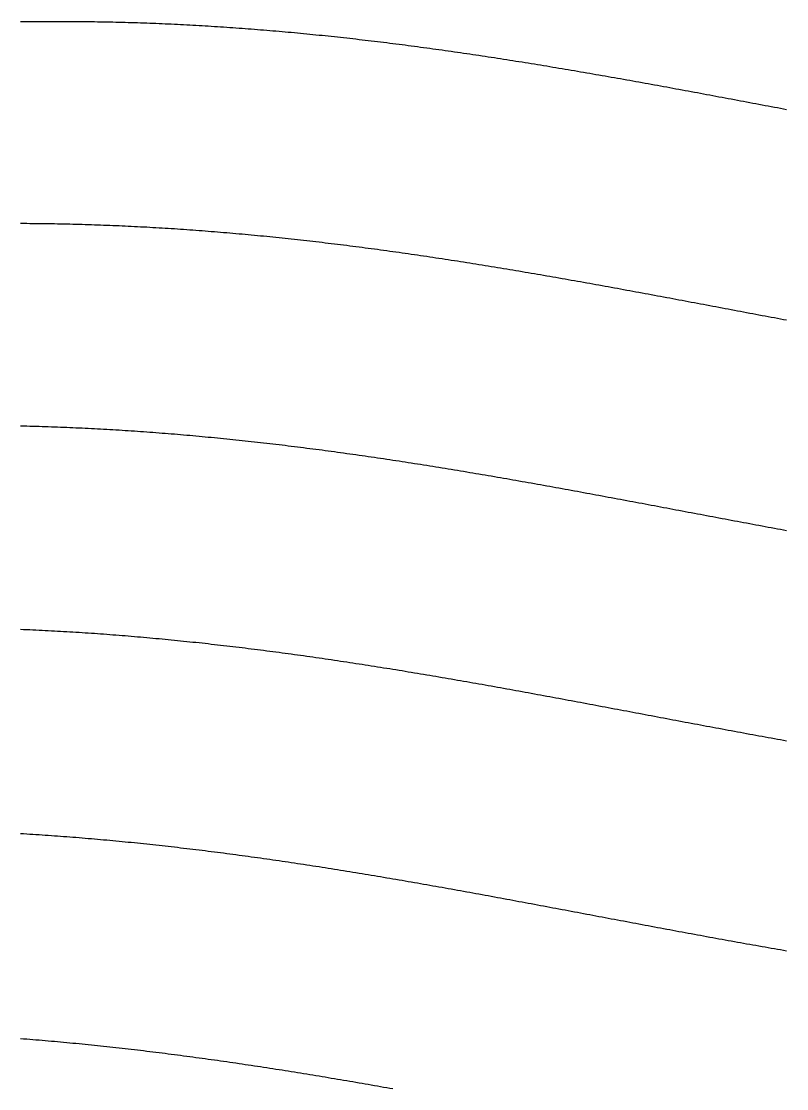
# Model space of a CAD drawing. Header units: millimetres. Extents: x 8 to 88, y 8 to 87.
# Drawn here: x 61.47 to 88, y 8 to 45 of the extents above; entities that cross this region are included whole.
import ezdxf

# ---------------------------------------------------------------- set-up
doc = ezdxf.new("R2010")
doc.units = ezdxf.units.MM
doc.layers.add('STUDY_GUIDES', color=7, linetype='Continuous')

msp = doc.modelspace()

# ---------------------------------------------------------------- linework, layer by layer
at = {"layer": 'STUDY_GUIDES'}
for points in [[(61.44, 44.9903), (61.5467, 44.9918), (61.6533, 44.9932), (61.76, 44.9945), (61.8667, 44.9957), (61.9733, 44.9967), (62.08, 44.9976), (62.1867, 44.9983), (62.2933, 44.9989), (62.4, 44.9994), (62.5067, 44.9997), (62.6133, 44.9999), (62.72, 45), (62.8267, 44.9999), (62.9333, 44.9997), (63.04, 44.9994), (63.1467, 44.9989), (63.2533, 44.9983), (63.36, 44.9976), (63.4667, 44.9967), (63.5733, 44.9957), (63.68, 44.9946), (63.7867, 44.9933), (63.8933, 44.9919), (64, 44.9903), (64.1067, 44.9887), (64.2133, 44.9868), (64.32, 44.9849), (64.4267, 44.9828), (64.5333, 44.9806), (64.64, 44.9782), (64.7467, 44.9758), (64.8533, 44.9731), (64.96, 44.9704), (65.0667, 44.9675), (65.1733, 44.9645), (65.28, 44.9613), (65.3867, 44.9581), (65.4933, 44.9546), (65.6, 44.9511), (65.7067, 44.9474), (65.8133, 44.9436), (65.92, 44.9397), (66.0267, 44.9356), (66.1333, 44.9314), (66.24, 44.927), (66.3467, 44.9225), (66.4533, 44.9179), (66.56, 44.9132), (66.6667, 44.9083), (66.7733, 44.9033), (66.88, 44.8982), (66.9867, 44.893), (67.0933, 44.8876), (67.2, 44.8821), (67.3067, 44.8764), (67.4133, 44.8706), (67.52, 44.8647), (67.6267, 44.8587), (67.7333, 44.8525), (67.84, 44.8462), (67.9467, 44.8398), (68.0533, 44.8333), (68.16, 44.8266), (68.2667, 44.8198), (68.3733, 44.8129), (68.48, 44.8058), (68.5867, 44.7986), (68.6933, 44.7913), (68.8, 44.7839), (68.9067, 44.7764), (69.0133, 44.7687), (69.12, 44.7609), (69.2267, 44.7529), (69.3333, 44.7449), (69.44, 44.7367), (69.5467, 44.7284), (69.6533, 44.72), (69.76, 44.7115), (69.8667, 44.7028), (69.9733, 44.694), (70.08, 44.6851), (70.1867, 44.6761), (70.2933, 44.6669), (70.4, 44.6576), (70.5067, 44.6483), (70.6133, 44.6388), (70.72, 44.6291), (70.8267, 44.6194), (70.9333, 44.6095), (71.04, 44.5996), (71.1467, 44.5895), (71.2533, 44.5792), (71.36, 44.5689), (71.4667, 44.5585), (71.5733, 44.5479), (71.68, 44.5373), (71.7867, 44.5265), (71.8933, 44.5156), (72, 44.5046), (72.1067, 44.4934), (72.2133, 44.4822), (72.32, 44.4708), (72.4267, 44.4594), (72.5333, 44.4478), (72.64, 44.4361), (72.7467, 44.4244), (72.8533, 44.4125), (72.96, 44.4004), (73.0667, 44.3883), (73.1733, 44.3761), (73.28, 44.3638), (73.3867, 44.3514), (73.4933, 44.3388), (73.6, 44.3262), (73.7067, 44.3134), (73.8133, 44.3006), (73.92, 44.2876), (74.0267, 44.2746), (74.1333, 44.2614), (74.24, 44.2481), (74.3467, 44.2348), (74.4533, 44.2213), (74.56, 44.2077), (74.6667, 44.1941), (74.7733, 44.1803), (74.88, 44.1665), (74.9867, 44.1525), (75.0933, 44.1384), (75.2, 44.1243), (75.3067, 44.1101), (75.4133, 44.0957), (75.52, 44.0813), (75.6267, 44.0667), (75.7333, 44.0521), (75.84, 44.0374), (75.9467, 44.0226), (76.0533, 44.0077), (76.16, 43.9927), (76.2667, 43.9777), (76.3733, 43.9625), (76.48, 43.9472), (76.5867, 43.9319), (76.6933, 43.9165), (76.8, 43.901), (76.9067, 43.8854), (77.0133, 43.8697), (77.12, 43.8539), (77.2267, 43.8381), (77.3333, 43.8221), (77.44, 43.8061), (77.5467, 43.79), (77.6533, 43.7739), (77.76, 43.7576), (77.8667, 43.7413), (77.9733, 43.7249), (78.08, 43.7084), (78.1867, 43.6918), (78.2933, 43.6752), (78.4, 43.6584), (78.5067, 43.6417), (78.6133, 43.6248), (78.72, 43.6079), (78.8267, 43.5908), (78.9333, 43.5738), (79.04, 43.5566), (79.1467, 43.5394), (79.2533, 43.5221), (79.36, 43.5047), (79.4667, 43.4873), (79.5733, 43.4698), (79.68, 43.4522), (79.7867, 43.4346), (79.8933, 43.4169), (80, 43.3992), (80.1067, 43.3814), (80.2133, 43.3635), (80.32, 43.3455), (80.4267, 43.3275), (80.5333, 43.3095), (80.64, 43.2914), (80.7467, 43.2732), (80.8533, 43.255), (80.96, 43.2367), (81.0667, 43.2183), (81.1733, 43.1999), (81.28, 43.1815), (81.3867, 43.163), (81.4933, 43.1444), (81.6, 43.1258), (81.7067, 43.1071), (81.8133, 43.0884), (81.92, 43.0696), (82.0267, 43.0508), (82.1333, 43.032), (82.24, 43.0131), (82.3467, 42.9941), (82.4533, 42.9751), (82.56, 42.9561), (82.6667, 42.937), (82.7733, 42.9179), (82.88, 42.8987), (82.9867, 42.8795), (83.0933, 42.8603), (83.2, 42.841), (83.3067, 42.8217), (83.4133, 42.8023), (83.52, 42.7829), (83.6267, 42.7635), (83.7333, 42.7441), (83.84, 42.7246), (83.9467, 42.705), (84.0533, 42.6855), (84.16, 42.6659), (84.2667, 42.6463), (84.3733, 42.6266), (84.48, 42.6069), (84.5867, 42.5872), (84.6933, 42.5675), (84.8, 42.5478), (84.9067, 42.528), (85.0133, 42.5082), (85.12, 42.4883), (85.2267, 42.4685), (85.3333, 42.4486), (85.44, 42.4287), (85.5467, 42.4088), (85.6533, 42.3889), (85.76, 42.369), (85.8667, 42.349), (85.9733, 42.329), (86.08, 42.309), (86.1867, 42.289), (86.2933, 42.269), (86.4, 42.249), (86.5067, 42.2289), (86.6133, 42.2089), (86.72, 42.1888), (86.8267, 42.1687), (86.9333, 42.1487), (87.04, 42.1286), (87.1467, 42.1085), (87.2533, 42.0884), (87.36, 42.0683), (87.4667, 42.0482), (87.5733, 42.0281), (87.68, 42.008), (87.7867, 41.9879), (87.8933, 41.9678), (88, 41.9477)], [(61.44, 37.9994), (61.5467, 37.999), (61.6533, 37.9984), (61.76, 37.9977), (61.8667, 37.9968), (61.9733, 37.9958), (62.08, 37.9947), (62.1867, 37.9934), (62.2933, 37.992), (62.4, 37.9905), (62.5067, 37.9888), (62.6133, 37.987), (62.72, 37.9851), (62.8267, 37.983), (62.9333, 37.9808), (63.04, 37.9784), (63.1467, 37.976), (63.2533, 37.9734), (63.36, 37.9706), (63.4667, 37.9677), (63.5733, 37.9647), (63.68, 37.9616), (63.7867, 37.9583), (63.8933, 37.9549), (64, 37.9514), (64.1067, 37.9477), (64.2133, 37.9439), (64.32, 37.94), (64.4267, 37.9359), (64.5333, 37.9317), (64.64, 37.9274), (64.7467, 37.9229), (64.8533, 37.9183), (64.96, 37.9136), (65.0667, 37.9087), (65.1733, 37.9037), (65.28, 37.8986), (65.3867, 37.8934), (65.4933, 37.888), (65.6, 37.8825), (65.7067, 37.8769), (65.8133, 37.8711), (65.92, 37.8652), (66.0267, 37.8592), (66.1333, 37.853), (66.24, 37.8467), (66.3467, 37.8403), (66.4533, 37.8338), (66.56, 37.8271), (66.6667, 37.8203), (66.7733, 37.8134), (66.88, 37.8064), (66.9867, 37.7992), (67.0933, 37.7919), (67.2, 37.7845), (67.3067, 37.777), (67.4133, 37.7693), (67.52, 37.7615), (67.6267, 37.7536), (67.7333, 37.7455), (67.84, 37.7374), (67.9467, 37.7291), (68.0533, 37.7207), (68.16, 37.7121), (68.2667, 37.7035), (68.3733, 37.6947), (68.48, 37.6858), (68.5867, 37.6768), (68.6933, 37.6676), (68.8, 37.6584), (68.9067, 37.649), (69.0133, 37.6395), (69.12, 37.6299), (69.2267, 37.6202), (69.3333, 37.6103), (69.44, 37.6003), (69.5467, 37.5903), (69.6533, 37.5801), (69.76, 37.5697), (69.8667, 37.5593), (69.9733, 37.5488), (70.08, 37.5381), (70.1867, 37.5273), (70.2933, 37.5164), (70.4, 37.5054), (70.5067, 37.4943), (70.6133, 37.4831), (70.72, 37.4718), (70.8267, 37.4603), (70.9333, 37.4487), (71.04, 37.4371), (71.1467, 37.4253), (71.2533, 37.4134), (71.36, 37.4014), (71.4667, 37.3893), (71.5733, 37.3771), (71.68, 37.3648), (71.7867, 37.3523), (71.8933, 37.3398), (72, 37.3272), (72.1067, 37.3144), (72.2133, 37.3016), (72.32, 37.2886), (72.4267, 37.2756), (72.5333, 37.2624), (72.64, 37.2492), (72.7467, 37.2358), (72.8533, 37.2224), (72.96, 37.2088), (73.0667, 37.1952), (73.1733, 37.1814), (73.28, 37.1676), (73.3867, 37.1536), (73.4933, 37.1396), (73.6, 37.1254), (73.7067, 37.1112), (73.8133, 37.0968), (73.92, 37.0824), (74.0267, 37.0679), (74.1333, 37.0533), (74.24, 37.0386), (74.3467, 37.0238), (74.4533, 37.0089), (74.56, 36.9939), (74.6667, 36.9789), (74.7733, 36.9637), (74.88, 36.9485), (74.9867, 36.9331), (75.0933, 36.9177), (75.2, 36.9022), (75.3067, 36.8866), (75.4133, 36.8709), (75.52, 36.8552), (75.6267, 36.8393), (75.7333, 36.8234), (75.84, 36.8074), (75.9467, 36.7913), (76.0533, 36.7751), (76.16, 36.7589), (76.2667, 36.7426), (76.3733, 36.7262), (76.48, 36.7097), (76.5867, 36.6931), (76.6933, 36.6765), (76.8, 36.6598), (76.9067, 36.643), (77.0133, 36.6261), (77.12, 36.6092), (77.2267, 36.5922), (77.3333, 36.5751), (77.44, 36.558), (77.5467, 36.5408), (77.6533, 36.5235), (77.76, 36.5061), (77.8667, 36.4887), (77.9733, 36.4712), (78.08, 36.4536), (78.1867, 36.436), (78.2933, 36.4183), (78.4, 36.4006), (78.5067, 36.3828), (78.6133, 36.3649), (78.72, 36.347), (78.8267, 36.329), (78.9333, 36.3109), (79.04, 36.2928), (79.1467, 36.2746), (79.2533, 36.2564), (79.36, 36.2381), (79.4667, 36.2198), (79.5733, 36.2014), (79.68, 36.1829), (79.7867, 36.1644), (79.8933, 36.1459), (80, 36.1273), (80.1067, 36.1086), (80.2133, 36.0899), (80.32, 36.0711), (80.4267, 36.0523), (80.5333, 36.0335), (80.64, 36.0146), (80.7467, 35.9956), (80.8533, 35.9766), (80.96, 35.9576), (81.0667, 35.9385), (81.1733, 35.9194), (81.28, 35.9003), (81.3867, 35.8811), (81.4933, 35.8618), (81.6, 35.8425), (81.7067, 35.8232), (81.8133, 35.8039), (81.92, 35.7845), (82.0267, 35.7651), (82.1333, 35.7456), (82.24, 35.7261), (82.3467, 35.7066), (82.4533, 35.687), (82.56, 35.6674), (82.6667, 35.6478), (82.7733, 35.6282), (82.88, 35.6085), (82.9867, 35.5888), (83.0933, 35.5691), (83.2, 35.5493), (83.3067, 35.5295), (83.4133, 35.5097), (83.52, 35.4899), (83.6267, 35.4701), (83.7333, 35.4502), (83.84, 35.4303), (83.9467, 35.4104), (84.0533, 35.3905), (84.16, 35.3705), (84.2667, 35.3506), (84.3733, 35.3306), (84.48, 35.3106), (84.5867, 35.2906), (84.6933, 35.2706), (84.8, 35.2506), (84.9067, 35.2305), (85.0133, 35.2105), (85.12, 35.1904), (85.2267, 35.1703), (85.3333, 35.1503), (85.44, 35.1302), (85.5467, 35.1101), (85.6533, 35.09), (85.76, 35.0699), (85.8667, 35.0498), (85.9733, 35.0297), (86.08, 35.0096), (86.1867, 34.9895), (86.2933, 34.9694), (86.4, 34.9493), (86.5067, 34.9292), (86.6133, 34.9091), (86.72, 34.889), (86.8267, 34.8689), (86.9333, 34.8488), (87.04, 34.8287), (87.1467, 34.8086), (87.2533, 34.7886), (87.36, 34.7685), (87.4667, 34.7485), (87.5733, 34.7285), (87.68, 34.7084), (87.7867, 34.6884), (87.8933, 34.6684), (88, 34.6485)], [(61.44, 30.9786), (61.5467, 30.9762), (61.6533, 30.9736), (61.76, 30.9708), (61.8667, 30.968), (61.9733, 30.965), (62.08, 30.9619), (62.1867, 30.9586), (62.2933, 30.9552), (62.4, 30.9517), (62.5067, 30.948), (62.6133, 30.9442), (62.72, 30.9403), (62.8267, 30.9362), (62.9333, 30.932), (63.04, 30.9277), (63.1467, 30.9233), (63.2533, 30.9187), (63.36, 30.914), (63.4667, 30.9091), (63.5733, 30.9041), (63.68, 30.899), (63.7867, 30.8938), (63.8933, 30.8884), (64, 30.8829), (64.1067, 30.8773), (64.2133, 30.8716), (64.32, 30.8657), (64.4267, 30.8597), (64.5333, 30.8535), (64.64, 30.8472), (64.7467, 30.8408), (64.8533, 30.8343), (64.96, 30.8277), (65.0667, 30.8209), (65.1733, 30.814), (65.28, 30.8069), (65.3867, 30.7998), (65.4933, 30.7925), (65.6, 30.7851), (65.7067, 30.7776), (65.8133, 30.7699), (65.92, 30.7621), (66.0267, 30.7542), (66.1333, 30.7462), (66.24, 30.738), (66.3467, 30.7297), (66.4533, 30.7213), (66.56, 30.7128), (66.6667, 30.7042), (66.7733, 30.6954), (66.88, 30.6865), (66.9867, 30.6775), (67.0933, 30.6684), (67.2, 30.6591), (67.3067, 30.6498), (67.4133, 30.6403), (67.52, 30.6307), (67.6267, 30.6209), (67.7333, 30.6111), (67.84, 30.6011), (67.9467, 30.5911), (68.0533, 30.5809), (68.16, 30.5706), (68.2667, 30.5601), (68.3733, 30.5496), (68.48, 30.5389), (68.5867, 30.5282), (68.6933, 30.5173), (68.8, 30.5063), (68.9067, 30.4952), (69.0133, 30.484), (69.12, 30.4727), (69.2267, 30.4612), (69.3333, 30.4497), (69.44, 30.438), (69.5467, 30.4262), (69.6533, 30.4143), (69.76, 30.4024), (69.8667, 30.3903), (69.9733, 30.3781), (70.08, 30.3657), (70.1867, 30.3533), (70.2933, 30.3408), (70.4, 30.3282), (70.5067, 30.3154), (70.6133, 30.3026), (70.72, 30.2897), (70.8267, 30.2766), (70.9333, 30.2635), (71.04, 30.2502), (71.1467, 30.2369), (71.2533, 30.2234), (71.36, 30.2099), (71.4667, 30.1962), (71.5733, 30.1825), (71.68, 30.1687), (71.7867, 30.1547), (71.8933, 30.1407), (72, 30.1265), (72.1067, 30.1123), (72.2133, 30.098), (72.32, 30.0836), (72.4267, 30.0691), (72.5333, 30.0545), (72.64, 30.0398), (72.7467, 30.025), (72.8533, 30.0101), (72.96, 29.9951), (73.0667, 29.9801), (73.1733, 29.9649), (73.28, 29.9497), (73.3867, 29.9343), (73.4933, 29.9189), (73.6, 29.9034), (73.7067, 29.8878), (73.8133, 29.8722), (73.92, 29.8564), (74.0267, 29.8406), (74.1333, 29.8247), (74.24, 29.8087), (74.3467, 29.7926), (74.4533, 29.7764), (74.56, 29.7602), (74.6667, 29.7439), (74.7733, 29.7275), (74.88, 29.711), (74.9867, 29.6944), (75.0933, 29.6778), (75.2, 29.6611), (75.3067, 29.6443), (75.4133, 29.6275), (75.52, 29.6105), (75.6267, 29.5935), (75.7333, 29.5765), (75.84, 29.5593), (75.9467, 29.5421), (76.0533, 29.5248), (76.16, 29.5075), (76.2667, 29.4901), (76.3733, 29.4726), (76.48, 29.455), (76.5867, 29.4374), (76.6933, 29.4197), (76.8, 29.402), (76.9067, 29.3842), (77.0133, 29.3663), (77.12, 29.3484), (77.2267, 29.3304), (77.3333, 29.3123), (77.44, 29.2942), (77.5467, 29.2761), (77.6533, 29.2578), (77.76, 29.2396), (77.8667, 29.2212), (77.9733, 29.2028), (78.08, 29.1844), (78.1867, 29.1659), (78.2933, 29.1473), (78.4, 29.1287), (78.5067, 29.1101), (78.6133, 29.0914), (78.72, 29.0726), (78.8267, 29.0538), (78.9333, 29.035), (79.04, 29.0161), (79.1467, 28.9971), (79.2533, 28.9782), (79.36, 28.9591), (79.4667, 28.9401), (79.5733, 28.9209), (79.68, 28.9018), (79.7867, 28.8826), (79.8933, 28.8633), (80, 28.8441), (80.1067, 28.8248), (80.2133, 28.8054), (80.32, 28.786), (80.4267, 28.7666), (80.5333, 28.7471), (80.64, 28.7277), (80.7467, 28.7081), (80.8533, 28.6886), (80.96, 28.669), (81.0667, 28.6494), (81.1733, 28.6297), (81.28, 28.6101), (81.3867, 28.5904), (81.4933, 28.5706), (81.6, 28.5509), (81.7067, 28.5311), (81.8133, 28.5113), (81.92, 28.4915), (82.0267, 28.4716), (82.1333, 28.4518), (82.24, 28.4319), (82.3467, 28.412), (82.4533, 28.3921), (82.56, 28.3721), (82.6667, 28.3522), (82.7733, 28.3322), (82.88, 28.3122), (82.9867, 28.2922), (83.0933, 28.2722), (83.2, 28.2521), (83.3067, 28.2321), (83.4133, 28.2121), (83.52, 28.192), (83.6267, 28.1719), (83.7333, 28.1518), (83.84, 28.1318), (83.9467, 28.1117), (84.0533, 28.0916), (84.16, 28.0715), (84.2667, 28.0514), (84.3733, 28.0313), (84.48, 28.0112), (84.5867, 27.9911), (84.6933, 27.971), (84.8, 27.9508), (84.9067, 27.9307), (85.0133, 27.9106), (85.12, 27.8906), (85.2267, 27.8705), (85.3333, 27.8504), (85.44, 27.8303), (85.5467, 27.8102), (85.6533, 27.7902), (85.76, 27.7701), (85.8667, 27.7501), (85.9733, 27.73), (86.08, 27.71), (86.1867, 27.69), (86.2933, 27.67), (86.4, 27.6501), (86.5067, 27.6301), (86.6133, 27.6101), (86.72, 27.5902), (86.8267, 27.5703), (86.9333, 27.5504), (87.04, 27.5306), (87.1467, 27.5107), (87.2533, 27.4909), (87.36, 27.4711), (87.4667, 27.4513), (87.5733, 27.4315), (87.68, 27.4118), (87.7867, 27.3921), (87.8933, 27.3724), (88, 27.3528)], [(61.44, 23.9281), (61.5467, 23.9236), (61.6533, 23.9191), (61.76, 23.9143), (61.8667, 23.9095), (61.9733, 23.9045), (62.08, 23.8994), (62.1867, 23.8942), (62.2933, 23.8889), (62.4, 23.8834), (62.5067, 23.8778), (62.6133, 23.872), (62.72, 23.8661), (62.8267, 23.8601), (62.9333, 23.854), (63.04, 23.8477), (63.1467, 23.8414), (63.2533, 23.8348), (63.36, 23.8282), (63.4667, 23.8214), (63.5733, 23.8145), (63.68, 23.8075), (63.7867, 23.8004), (63.8933, 23.7931), (64, 23.7857), (64.1067, 23.7782), (64.2133, 23.7705), (64.32, 23.7627), (64.4267, 23.7548), (64.5333, 23.7468), (64.64, 23.7387), (64.7467, 23.7304), (64.8533, 23.722), (64.96, 23.7135), (65.0667, 23.7049), (65.1733, 23.6961), (65.28, 23.6872), (65.3867, 23.6782), (65.4933, 23.6691), (65.6, 23.6599), (65.7067, 23.6505), (65.8133, 23.641), (65.92, 23.6314), (66.0267, 23.6217), (66.1333, 23.6119), (66.24, 23.6019), (66.3467, 23.5919), (66.4533, 23.5817), (66.56, 23.5714), (66.6667, 23.561), (66.7733, 23.5504), (66.88, 23.5398), (66.9867, 23.529), (67.0933, 23.5182), (67.2, 23.5072), (67.3067, 23.4961), (67.4133, 23.4849), (67.52, 23.4736), (67.6267, 23.4621), (67.7333, 23.4506), (67.84, 23.4389), (67.9467, 23.4272), (68.0533, 23.4153), (68.16, 23.4033), (68.2667, 23.3912), (68.3733, 23.379), (68.48, 23.3667), (68.5867, 23.3543), (68.6933, 23.3418), (68.8, 23.3292), (68.9067, 23.3165), (69.0133, 23.3036), (69.12, 23.2907), (69.2267, 23.2777), (69.3333, 23.2645), (69.44, 23.2513), (69.5467, 23.238), (69.6533, 23.2245), (69.76, 23.211), (69.8667, 23.1973), (69.9733, 23.1836), (70.08, 23.1698), (70.1867, 23.1558), (70.2933, 23.1418), (70.4, 23.1277), (70.5067, 23.1134), (70.6133, 23.0991), (70.72, 23.0847), (70.8267, 23.0702), (70.9333, 23.0556), (71.04, 23.0409), (71.1467, 23.0261), (71.2533, 23.0113), (71.36, 22.9963), (71.4667, 22.9813), (71.5733, 22.9661), (71.68, 22.9509), (71.7867, 22.9356), (71.8933, 22.9202), (72, 22.9047), (72.1067, 22.8891), (72.2133, 22.8734), (72.32, 22.8577), (72.4267, 22.8418), (72.5333, 22.8259), (72.64, 22.8099), (72.7467, 22.7939), (72.8533, 22.7777), (72.96, 22.7615), (73.0667, 22.7452), (73.1733, 22.7288), (73.28, 22.7123), (73.3867, 22.6958), (73.4933, 22.6791), (73.6, 22.6624), (73.7067, 22.6457), (73.8133, 22.6288), (73.92, 22.6119), (74.0267, 22.5949), (74.1333, 22.5778), (74.24, 22.5607), (74.3467, 22.5435), (74.4533, 22.5262), (74.56, 22.5089), (74.6667, 22.4915), (74.7733, 22.474), (74.88, 22.4564), (74.9867, 22.4388), (75.0933, 22.4211), (75.2, 22.4034), (75.3067, 22.3856), (75.4133, 22.3677), (75.52, 22.3498), (75.6267, 22.3318), (75.7333, 22.3138), (75.84, 22.2957), (75.9467, 22.2775), (76.0533, 22.2593), (76.16, 22.241), (76.2667, 22.2227), (76.3733, 22.2043), (76.48, 22.1859), (76.5867, 22.1674), (76.6933, 22.1488), (76.8, 22.1302), (76.9067, 22.1116), (77.0133, 22.0929), (77.12, 22.0741), (77.2267, 22.0553), (77.3333, 22.0365), (77.44, 22.0176), (77.5467, 21.9986), (77.6533, 21.9797), (77.76, 21.9606), (77.8667, 21.9416), (77.9733, 21.9225), (78.08, 21.9033), (78.1867, 21.8841), (78.2933, 21.8649), (78.4, 21.8456), (78.5067, 21.8263), (78.6133, 21.8069), (78.72, 21.7876), (78.8267, 21.7681), (78.9333, 21.7487), (79.04, 21.7292), (79.1467, 21.7097), (79.2533, 21.6901), (79.36, 21.6705), (79.4667, 21.6509), (79.5733, 21.6313), (79.68, 21.6116), (79.7867, 21.5919), (79.8933, 21.5722), (80, 21.5525), (80.1067, 21.5327), (80.2133, 21.5129), (80.32, 21.4931), (80.4267, 21.4732), (80.5333, 21.4534), (80.64, 21.4335), (80.7467, 21.4136), (80.8533, 21.3936), (80.96, 21.3737), (81.0667, 21.3537), (81.1733, 21.3338), (81.28, 21.3138), (81.3867, 21.2938), (81.4933, 21.2738), (81.6, 21.2537), (81.7067, 21.2337), (81.8133, 21.2136), (81.92, 21.1936), (82.0267, 21.1735), (82.1333, 21.1534), (82.24, 21.1334), (82.3467, 21.1133), (82.4533, 21.0932), (82.56, 21.0731), (82.6667, 21.053), (82.7733, 21.0329), (82.88, 21.0128), (82.9867, 20.9927), (83.0933, 20.9725), (83.2, 20.9524), (83.3067, 20.9323), (83.4133, 20.9122), (83.52, 20.8921), (83.6267, 20.8721), (83.7333, 20.852), (83.84, 20.8319), (83.9467, 20.8118), (84.0533, 20.7918), (84.16, 20.7717), (84.2667, 20.7517), (84.3733, 20.7316), (84.48, 20.7116), (84.5867, 20.6916), (84.6933, 20.6716), (84.8, 20.6516), (84.9067, 20.6317), (85.0133, 20.6117), (85.12, 20.5918), (85.2267, 20.5719), (85.3333, 20.552), (85.44, 20.5321), (85.5467, 20.5123), (85.6533, 20.4925), (85.76, 20.4726), (85.8667, 20.4529), (85.9733, 20.4331), (86.08, 20.4134), (86.1867, 20.3937), (86.2933, 20.374), (86.4, 20.3543), (86.5067, 20.3347), (86.6133, 20.3151), (86.72, 20.2956), (86.8267, 20.276), (86.9333, 20.2566), (87.04, 20.2371), (87.1467, 20.2177), (87.2533, 20.1983), (87.36, 20.1789), (87.4667, 20.1596), (87.5733, 20.1403), (87.68, 20.1211), (87.7867, 20.1019), (87.8933, 20.0827), (88, 20.0636)], [(61.44, 16.8482), (61.5467, 16.8419), (61.6533, 16.8354), (61.76, 16.8287), (61.8667, 16.822), (61.9733, 16.8151), (62.08, 16.8081), (62.1867, 16.8009), (62.2933, 16.7937), (62.4, 16.7863), (62.5067, 16.7788), (62.6133, 16.7711), (62.72, 16.7634), (62.8267, 16.7555), (62.9333, 16.7475), (63.04, 16.7393), (63.1467, 16.7311), (63.2533, 16.7227), (63.36, 16.7142), (63.4667, 16.7055), (63.5733, 16.6968), (63.68, 16.6879), (63.7867, 16.6789), (63.8933, 16.6698), (64, 16.6606), (64.1067, 16.6513), (64.2133, 16.6418), (64.32, 16.6322), (64.4267, 16.6225), (64.5333, 16.6127), (64.64, 16.6027), (64.7467, 16.5927), (64.8533, 16.5825), (64.96, 16.5722), (65.0667, 16.5618), (65.1733, 16.5513), (65.28, 16.5406), (65.3867, 16.5299), (65.4933, 16.519), (65.6, 16.5081), (65.7067, 16.497), (65.8133, 16.4858), (65.92, 16.4745), (66.0267, 16.463), (66.1333, 16.4515), (66.24, 16.4399), (66.3467, 16.4281), (66.4533, 16.4162), (66.56, 16.4043), (66.6667, 16.3922), (66.7733, 16.38), (66.88, 16.3677), (66.9867, 16.3553), (67.0933, 16.3428), (67.2, 16.3302), (67.3067, 16.3175), (67.4133, 16.3047), (67.52, 16.2917), (67.6267, 16.2787), (67.7333, 16.2656), (67.84, 16.2523), (67.9467, 16.239), (68.0533, 16.2256), (68.16, 16.212), (68.2667, 16.1984), (68.3733, 16.1847), (68.48, 16.1709), (68.5867, 16.1569), (68.6933, 16.1429), (68.8, 16.1288), (68.9067, 16.1146), (69.0133, 16.1003), (69.12, 16.0859), (69.2267, 16.0714), (69.3333, 16.0568), (69.44, 16.0421), (69.5467, 16.0273), (69.6533, 16.0124), (69.76, 15.9975), (69.8667, 15.9824), (69.9733, 15.9673), (70.08, 15.9521), (70.1867, 15.9368), (70.2933, 15.9214), (70.4, 15.9059), (70.5067, 15.8903), (70.6133, 15.8747), (70.72, 15.8589), (70.8267, 15.8431), (70.9333, 15.8272), (71.04, 15.8112), (71.1467, 15.7951), (71.2533, 15.779), (71.36, 15.7628), (71.4667, 15.7465), (71.5733, 15.7301), (71.68, 15.7136), (71.7867, 15.6971), (71.8933, 15.6804), (72, 15.6638), (72.1067, 15.647), (72.2133, 15.6301), (72.32, 15.6132), (72.4267, 15.5962), (72.5333, 15.5792), (72.64, 15.562), (72.7467, 15.5448), (72.8533, 15.5276), (72.96, 15.5102), (73.0667, 15.4928), (73.1733, 15.4754), (73.28, 15.4578), (73.3867, 15.4402), (73.4933, 15.4225), (73.6, 15.4048), (73.7067, 15.387), (73.8133, 15.3692), (73.92, 15.3512), (74.0267, 15.3333), (74.1333, 15.3152), (74.24, 15.2971), (74.3467, 15.279), (74.4533, 15.2607), (74.56, 15.2425), (74.6667, 15.2241), (74.7733, 15.2058), (74.88, 15.1873), (74.9867, 15.1688), (75.0933, 15.1503), (75.2, 15.1317), (75.3067, 15.113), (75.4133, 15.0943), (75.52, 15.0756), (75.6267, 15.0568), (75.7333, 15.038), (75.84, 15.0191), (75.9467, 15.0001), (76.0533, 14.9812), (76.16, 14.9621), (76.2667, 14.9431), (76.3733, 14.924), (76.48, 14.9048), (76.5867, 14.8856), (76.6933, 14.8664), (76.8, 14.8471), (76.9067, 14.8278), (77.0133, 14.8085), (77.12, 14.7891), (77.2267, 14.7697), (77.3333, 14.7502), (77.44, 14.7307), (77.5467, 14.7112), (77.6533, 14.6917), (77.76, 14.6721), (77.8667, 14.6525), (77.9733, 14.6329), (78.08, 14.6132), (78.1867, 14.5935), (78.2933, 14.5738), (78.4, 14.554), (78.5067, 14.5342), (78.6133, 14.5145), (78.72, 14.4946), (78.8267, 14.4748), (78.9333, 14.4549), (79.04, 14.435), (79.1467, 14.4151), (79.2533, 14.3952), (79.36, 14.3753), (79.4667, 14.3553), (79.5733, 14.3353), (79.68, 14.3154), (79.7867, 14.2954), (79.8933, 14.2753), (80, 14.2553), (80.1067, 14.2353), (80.2133, 14.2152), (80.32, 14.1952), (80.4267, 14.1751), (80.5333, 14.155), (80.64, 14.1349), (80.7467, 14.1149), (80.8533, 14.0948), (80.96, 14.0747), (81.0667, 14.0546), (81.1733, 14.0345), (81.28, 14.0144), (81.3867, 13.9942), (81.4933, 13.9741), (81.6, 13.954), (81.7067, 13.9339), (81.8133, 13.9138), (81.92, 13.8937), (82.0267, 13.8736), (82.1333, 13.8536), (82.24, 13.8335), (82.3467, 13.8134), (82.4533, 13.7933), (82.56, 13.7733), (82.6667, 13.7532), (82.7733, 13.7332), (82.88, 13.7132), (82.9867, 13.6932), (83.0933, 13.6732), (83.2, 13.6532), (83.3067, 13.6333), (83.4133, 13.6133), (83.52, 13.5934), (83.6267, 13.5735), (83.7333, 13.5536), (83.84, 13.5337), (83.9467, 13.5138), (84.0533, 13.494), (84.16, 13.4742), (84.2667, 13.4544), (84.3733, 13.4347), (84.48, 13.4149), (84.5867, 13.3952), (84.6933, 13.3756), (84.8, 13.3559), (84.9067, 13.3363), (85.0133, 13.3167), (85.12, 13.2971), (85.2267, 13.2776), (85.3333, 13.2581), (85.44, 13.2386), (85.5467, 13.2192), (85.6533, 13.1998), (85.76, 13.1804), (85.8667, 13.1611), (85.9733, 13.1418), (86.08, 13.1226), (86.1867, 13.1034), (86.2933, 13.0842), (86.4, 13.0651), (86.5067, 13.046), (86.6133, 13.027), (86.72, 13.008), (86.8267, 12.989), (86.9333, 12.9701), (87.04, 12.9512), (87.1467, 12.9324), (87.2533, 12.9137), (87.36, 12.8949), (87.4667, 12.8763), (87.5733, 12.8577), (87.68, 12.8391), (87.7867, 12.8206), (87.8933, 12.8021), (88, 12.7837)], [(61.44, 9.74), (61.5467, 9.7317), (61.6533, 9.7233), (61.76, 9.7148), (61.8667, 9.7062), (61.9733, 9.6975), (62.08, 9.6886), (62.1867, 9.6797), (62.2933, 9.6706), (62.4, 9.6613), (62.5067, 9.652), (62.6133, 9.6425), (62.72, 9.633), (62.8267, 9.6233), (62.9333, 9.6134), (63.04, 9.6035), (63.1467, 9.5935), (63.2533, 9.5833), (63.36, 9.573), (63.4667, 9.5626), (63.5733, 9.5521), (63.68, 9.5415), (63.7867, 9.5308), (63.8933, 9.5199), (64, 9.5089), (64.1067, 9.4979), (64.2133, 9.4867), (64.32, 9.4754), (64.4267, 9.4639), (64.5333, 9.4524), (64.64, 9.4408), (64.7467, 9.429), (64.8533, 9.4172), (64.96, 9.4052), (65.0667, 9.3931), (65.1733, 9.381), (65.28, 9.3687), (65.3867, 9.3563), (65.4933, 9.3438), (65.6, 9.3312), (65.7067, 9.3185), (65.8133, 9.3057), (65.92, 9.2928), (66.0267, 9.2797), (66.1333, 9.2666), (66.24, 9.2534), (66.3467, 9.2401), (66.4533, 9.2266), (66.56, 9.2131), (66.6667, 9.1995), (66.7733, 9.1858), (66.88, 9.172), (66.9867, 9.158), (67.0933, 9.144), (67.2, 9.1299), (67.3067, 9.1157), (67.4133, 9.1014), (67.52, 9.087), (67.6267, 9.0725), (67.7333, 9.0579), (67.84, 9.0433), (67.9467, 9.0285), (68.0533, 9.0136), (68.16, 8.9987), (68.2667, 8.9836), (68.3733, 8.9685), (68.48, 8.9533), (68.5867, 8.938), (68.6933, 8.9226), (68.8, 8.9071), (68.9067, 8.8916), (69.0133, 8.8759), (69.12, 8.8602), (69.2267, 8.8444), (69.3333, 8.8285), (69.44, 8.8125), (69.5467, 8.7964), (69.6533, 8.7803), (69.76, 8.7641), (69.8667, 8.7478), (69.9733, 8.7314), (70.08, 8.7149), (70.1867, 8.6984), (70.2933, 8.6818), (70.4, 8.6651), (70.5067, 8.6483), (70.6133, 8.6315), (70.72, 8.6146), (70.8267, 8.5976), (70.9333, 8.5805), (71.04, 8.5634), (71.1467, 8.5462), (71.2533, 8.5289), (71.36, 8.5116), (71.4667, 8.4942), (71.5733, 8.4767), (71.68, 8.4592), (71.7867, 8.4416), (71.8933, 8.4239), (72, 8.4062), (72.1067, 8.3884), (72.2133, 8.3706), (72.32, 8.3527), (72.4267, 8.3347), (72.5333, 8.3166), (72.64, 8.2985), (72.7467, 8.2804), (72.8533, 8.2622), (72.96, 8.2439), (73.0667, 8.2256), (73.1733, 8.2072), (73.28, 8.1888), (73.3867, 8.1703), (73.4933, 8.1518), (73.6, 8.1332), (73.7067, 8.1145), (73.8133, 8.0958), (73.92, 8.0771), (74.0267, 8.0583), (74.1333, 8.0395), (74.24, 8.0206), (74.3467, 8.0016)]]:
    msp.add_lwpolyline(points, dxfattribs=at)

doc.saveas('drawing.dxf')
